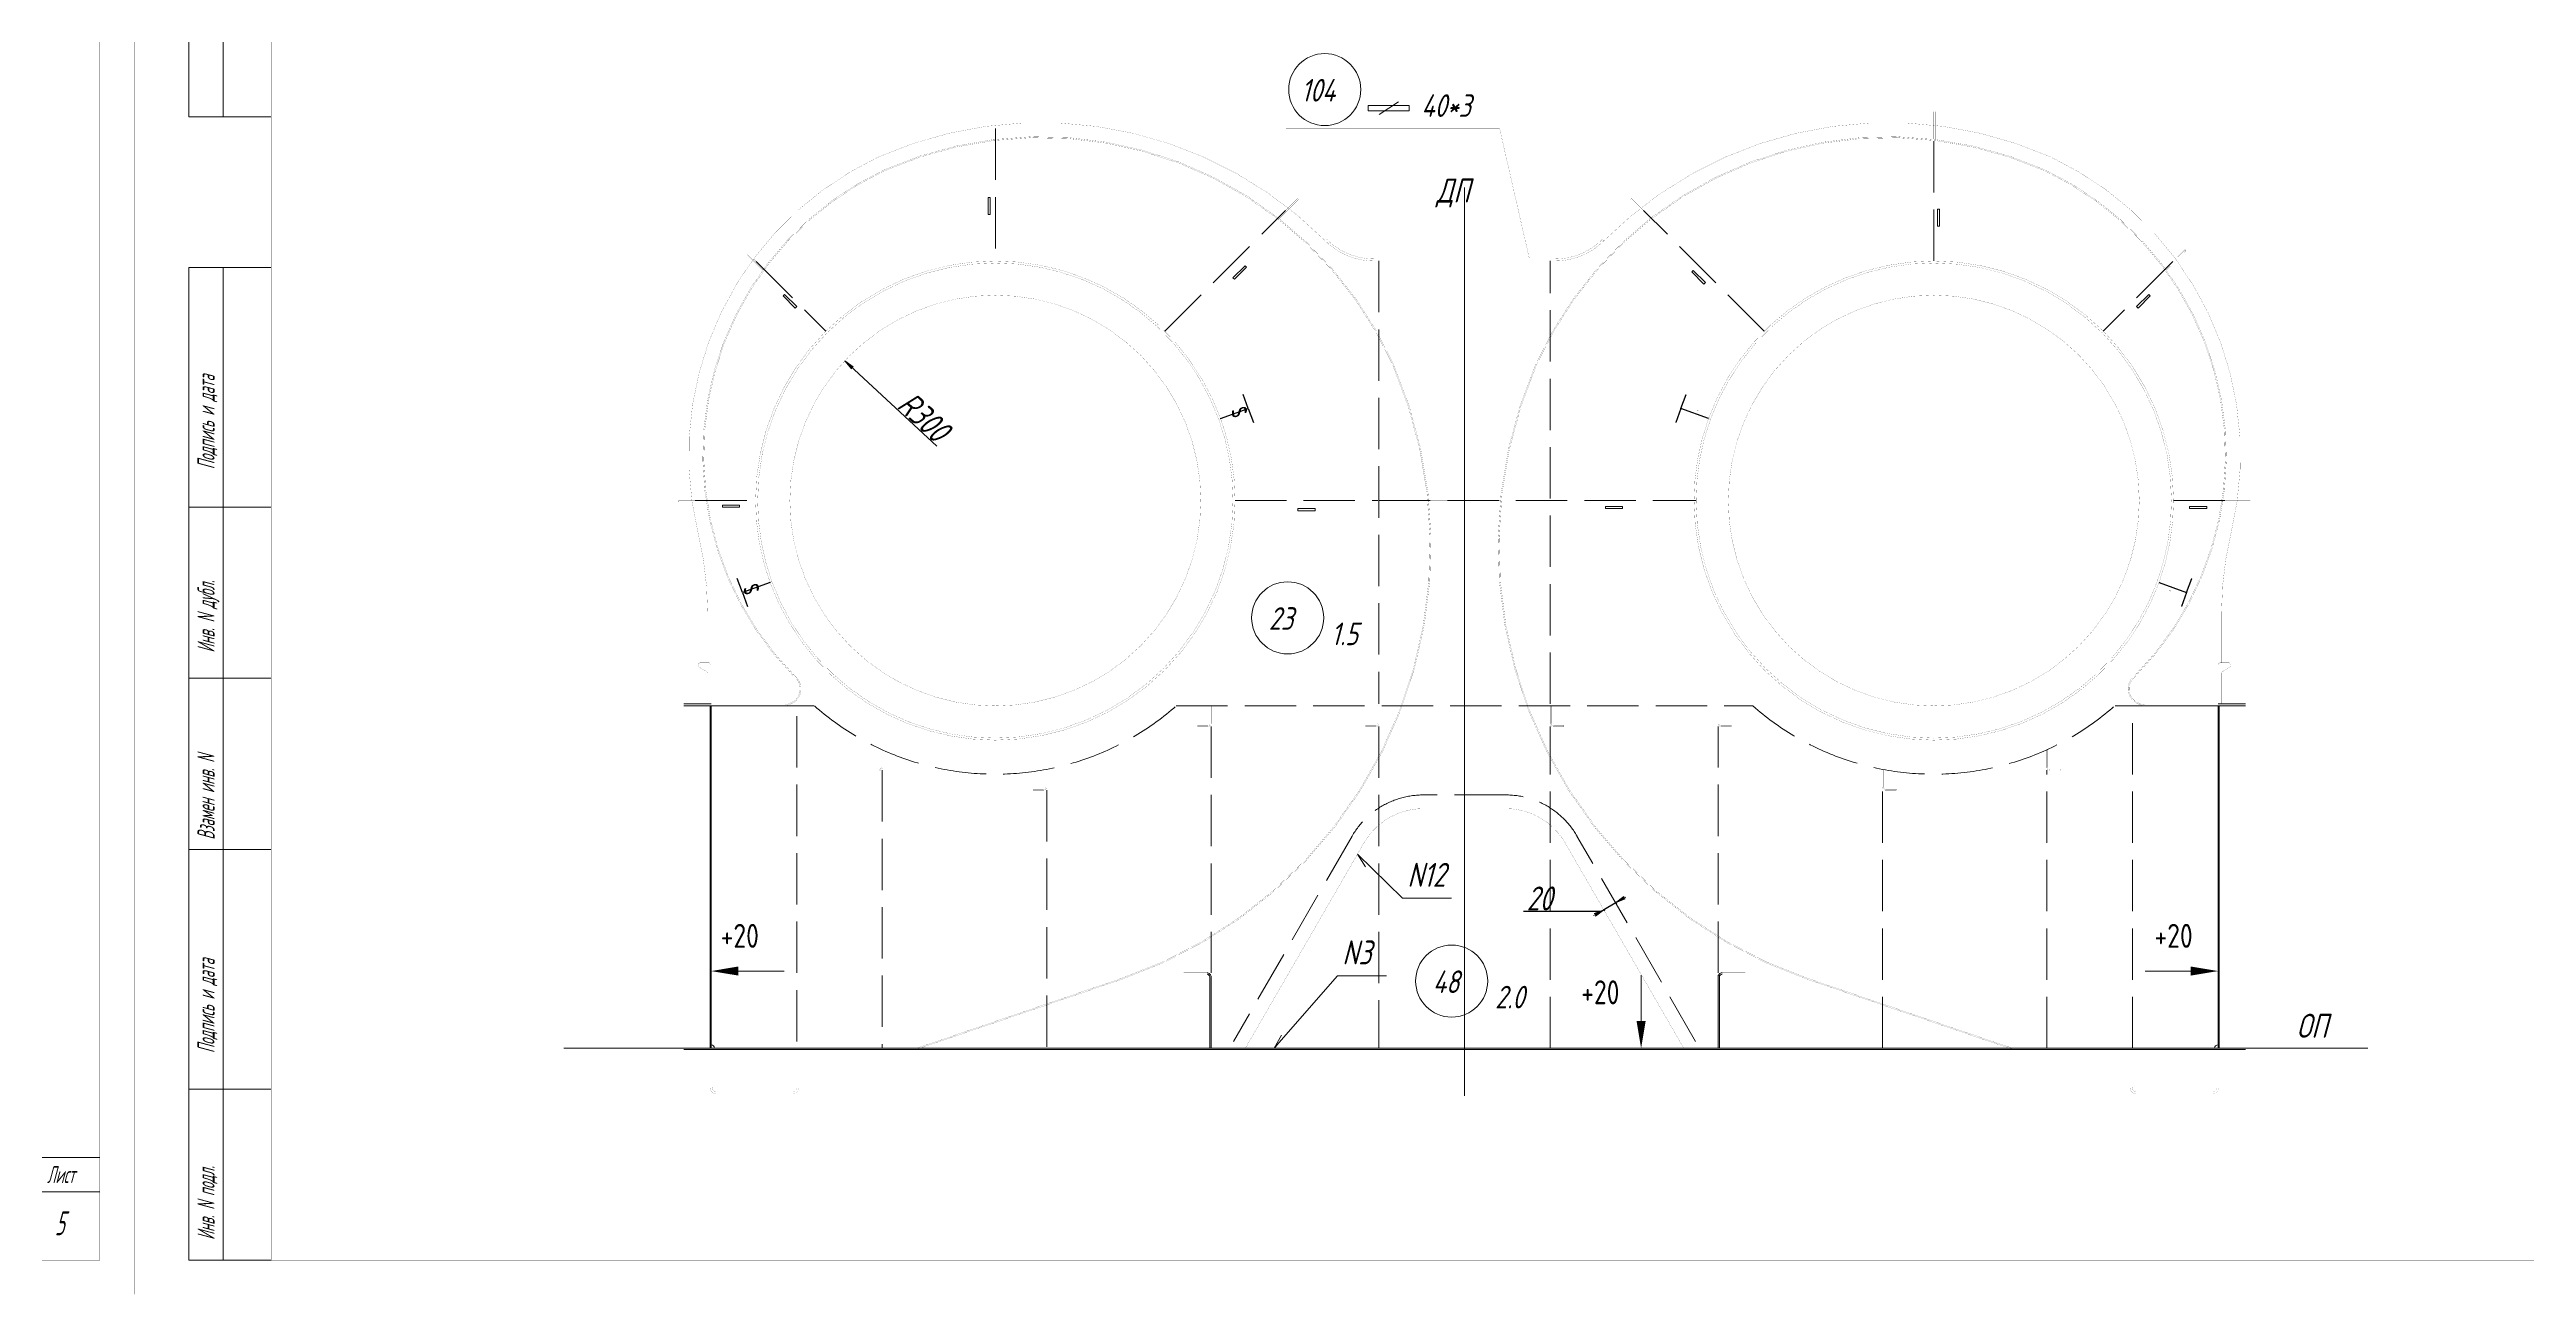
# Model space of a CAD drawing. Header units: millimetres. Extents: x 77380 to 135900, y -10260 to 17301.
# Drawn here: x 127367 to 130983, y -1866 to -47 of the extents above; entities that cross this region are included whole.
import ezdxf

# ---------------------------------------------------------------- set-up
doc = ezdxf.new("R2010")
doc.units = ezdxf.units.MM
for name, pattern in [('K5LT32768', [0]), ('K5LT32772', [0]), ('K5LT32774', [850.2, 600, -125, 0.2, -125]), ('K5LT32776', [0]), ('K5LT32777', [0]), ('K5LT32780', [0]), ('K5LT32782', [50, 37.5, -12.5]), ('K5LT32783', [100, 75, -25]), ('K5LT32786', [100, 75, -25]), ('K5LT32790', [0]), ('K5LT32792', [0]), ('K5LT32794', [0]), ('K5LT32796', [0]), ('K5LT32804', [50, 37.5, -12.5]), ('K5LT32808', [0]), ('K5LT32809', [250, 187.5, -62.5]), ('K5LT32831', [0]), ('K5LT32835', [0]), ('K5LT32836', [0]), ('K5LT32837', [0]), ('K5LT_THIN', [0])]:
    doc.linetypes.add(name, pattern=pattern)
doc.layers.add('4001', color=7, linetype='Continuous')
doc.styles.add('KDIMTEXTSTYLE', font='GOST_AU.SHX', dxfattribs={"width": 0.96, "oblique": 15, "height": 5})
doc.styles.add('KTEXTSTYLE', font='GOST_AU.SHX', dxfattribs={"width": 0.96, "height": 5})
doc.dimstyles.new('KDIMSTYLE (1.00)', dxfattribs={"dimtxt": 5, "dimasz": 1, "dimexe": 2, "dimexo": 0, "dimgap": 1, "dimtad": 1, "dimtxsty": 'KDIMTEXTSTYLE', "dimsah": 1, "dimcen": 0, "dimdle": 1, "dimadec": 0, "dimazin": 0, "dimtfac": 0.667, "dimtmove": 0, "dimatfit": 3, "dimfxl": 1, "dimtvp": 1, "dimtolj": 1, "dimtzin": 0, "dimarcsym": 0})

# ---------------------------------------------------------------- blocks, each defined once
blk = doc.blocks.new('U13')
at = {"layer": '4001', "color": 6, "linetype": 'K5LT32783', "lineweight": 18, "true_color": 0xff00ff}
for p, q in [((128947.8, 13494), (128827.4, 13494)), ((128723.5, 13434), (128550.3, 13134)), ((129224.9, 13134), (129051.7, 13434))]:
    blk.add_line(p, q, dxfattribs=at)
for centre, radius, start, end in [((128827.4, 13374), 120, 90, 150.0001), ((128947.8, 13374), 120, 29.9999, 90), ((128740.8, 13424), 20, 150, 150.0001), ((129034.4, 13424), 20, 29.9999, 30)]:
    blk.add_arc(centre, radius, start, end, dxfattribs=at)
blk = doc.blocks.new('KDIMARROW_01')
blk.add_hatch(color=0).paths.add_polyline_path([(0, 0), (-15, 2), (-13.5, 0), (-15, -2)])
at = {"color": 0, "linetype": 'K5LT_THIN', "lineweight": 18}
for p, q in [((-13.5, 0), (-15, 2)), ((-15, 2), (0, 0)), ((0, 0), (-15, -2)), ((-15, -2), (-13.5, 0))]:
    blk.add_line(p, q, dxfattribs=at)
at = {"layer": '4001', "color": 0, "linetype": 'K5LT_THIN', "lineweight": 18}
blk.add_line((0, 0), (-1, 0), dxfattribs=at)
blk = doc.blocks.new('D51')
at = {"color": 0, "lineweight": -2}
blk.add_line((128662.1, -626.6), (128528.6, -502.4), dxfattribs=at)
at = {"layer": 'Defpoints', "color": 0, "lineweight": 100}
for p in [(128527.9, -501.8), (128747.6, -706)]:
    blk.add_point(p, dxfattribs=at)
at = {"color": 0, "lineweight": -2, "rotation": 137.0951069366856}
blk.add_blockref('KDIMARROW_01', (128527.9, -501.8), dxfattribs=at)
at = {"color": 7, "insert": (128643, -583.5), "char_height": 5, "attachment_point": 5, "rotation": 317.0951, "style": 'KDIMTEXTSTYLE'}
blk.add_mtext('\\A1;\\H35.0;\\W0.965;\\Q15;R\\H35.0;\\W0.965;\\Q15;\\Q15;300', dxfattribs=at)
blk = doc.blocks.new('KDIMARROW_02')
blk.add_hatch(color=0).paths.add_polyline_path([(13.5, 0), (15, 2), (0, 0), (15, -2)])
at = {"color": 0, "linetype": 'K5LT_THIN', "lineweight": 18}
for p, q in [((15, 2), (0, 0)), ((0, 0), (15, -2)), ((0, 0), (17, 0)), ((13.5, 0), (15, 2)), ((15, -2), (13.5, 0))]:
    blk.add_line(p, q, dxfattribs=at)
at = {"layer": '4001', "color": 0, "linetype": 'K5LT_THIN', "lineweight": 18}
blk.add_line((0, 0), (-1, 0), dxfattribs=at)
blk = doc.blocks.new('D52')
at = {"color": 0, "lineweight": -2}
for p, q in [((129652.3, -1294.2), (129636.7, -1303.2)), ((129652.6, -1292.8), (129654.2, -1295.5)), ((129518.5, -1305.8), (129632.1, -1305.8)), ((129632.1, -1305.8), (129635.8, -1303.7)), ((129635.3, -1302.7), (129636.8, -1305.4))]:
    blk.add_line(p, q, dxfattribs=at)
at = {"layer": 'Defpoints', "color": 0, "lineweight": 100}
for p in [(129652.6, -1292.8), (129635.3, -1302.7), (129635.8, -1303.7)]:
    blk.add_point(p, dxfattribs=at)
at = {"color": 0, "lineweight": -2}
for p, rotation in [((129635.8, -1303.7), 209.7087965551313), ((129653.2, -1293.7), 29.70879655513136)]:
    blk.add_blockref('KDIMARROW_02', p, dxfattribs=dict(at, rotation=rotation))
at = {"color": 7, "insert": (129541.9, -1287.2), "char_height": 5, "attachment_point": 5, "style": 'KDIMTEXTSTYLE'}
blk.add_mtext('\\A1;\\H35.0;\\W0.965;\\Q15;\\Q15;\\H35.0;\\W0.965;\\Q15;20\\H35.0;\\W0.965;\\Q15;\\Q15;', dxfattribs=at)
blk = doc.blocks.new('U212')
at = {"color": 6, "linetype": 'K5LT32776', "lineweight": 18, "true_color": 0xff00ff}
for p, q in [((125045.3, 12964.4), (126895.3, 12964.4)), ((125045.3, 12814.4), (125045.3, 12964.4)), ((125115.3, 12964.4), (125115.3, 12814.4)), ((125215.3, 12964.4), (125215.3, 12814.4)), ((125445.3, 12964.4), (125445.3, 12814.4)), ((125595.3, 12814.4), (125595.3, 12964.4)), ((125695.3, 12964.4), (125695.3, 12814.4)), ((126795.3, 12814.4), (126795.3, 12964.4)), ((125045.3, 12864.4), (125695.3, 12864.4))]:
    blk.add_line(p, q, dxfattribs=at)
at = {"color": 7, "linetype": 'K5LT32780', "lineweight": 18}
for p, q in [((125045.3, 12914.4), (125695.3, 12914.4)), ((126795.3, 12914.4), (126895.3, 12914.4))]:
    blk.add_line(p, q, dxfattribs=at)
at = {"color": 7, "char_height": 2.5, "attachment_point": 1, "style": 'KTEXTSTYLE'}
for s, insert in [('\\H3.5;\\W0.965;\\Q15;\\Q15;\\W0.665;\\H25.00;Лист', (126818.3, 12951.9)), ('\\H3.5;\\W0.965;\\Q15;\\Q15;\\W0.665;\\H25.00;Изм.', (125051, 12851.9)), ('\\H3.5;\\W0.965;\\Q15;\\Q15;\\W0.665;\\H25.00;Лист', (125130.1, 12852.6)), ('\\H3.5;\\W0.965;\\Q15;\\Q15;\\W0.665;\\H25.00;N документа', (125227.6, 12852.6)), ('\\H3.5;\\W0.965;\\Q15;\\Q15;\\W0.665;\\H25.00;Подпись', (125456.9, 12852.6)), ('\\H3.5;\\W0.965;\\Q15;\\Q15;\\W0.665;\\H25.00;Дата', (125600.7, 12852.6))]:
    blk.add_mtext(s, dxfattribs=dict(at, insert=insert))
blk = doc.blocks.new('U211')
at = {"color": 7, "linetype": 'K5LT32780', "const_width": 0.18}
for points in [[(118535.3, 12764.4), (126945.3, 12764.4), (126945.3, 18704.4), (118535.3, 18704.4)], [(118735.3, 12814.4), (126895.3, 12814.4), (126895.3, 18654.4), (118735.3, 18654.4)]]:
    blk.add_lwpolyline(points, close=True, dxfattribs=at)
blk.add_blockref('U212', (0, 0))
blk = doc.blocks.new('U228')
at = {"color": 2, "linetype": 'K5LT32836', "lineweight": 30, "true_color": 0xffff00}
for p, q in [((128571.7, 14058.4), (128564.2, 14078.9)), ((128531.5, 14043.7), (128571.7, 14058.4)), ((128571.7, 14058.4), (128579.3, 14037.8))]:
    blk.add_line(p, q, dxfattribs=at)
at = {"color": 2, "linetype": 'K5LT32837', "true_color": 0xffff00, "const_width": 1.12}
for points in [[(128564.2, 14078.9), (128569.3, 14064.9)], [(128531.5, 14043.7), (128545.5, 14048.8)], [(128579.3, 14037.8), (128574.1, 14051.8)]]:
    blk.add_lwpolyline(points, dxfattribs=at)
at = {"color": 7, "insert": (128576.7, 14067), "char_height": 2.5, "attachment_point": 1, "rotation": 289.4736, "style": 'KTEXTSTYLE'}
blk.add_mtext('\\H3.5;\\W0.965;\\Q15;\\Q0;\\W0.765;\\H33.07;{\\c65535;s}', dxfattribs=at)
blk = doc.blocks.new('U229')
at = {"color": 2, "linetype": 'K5LT32836', "lineweight": 30, "true_color": 0xffff00}
for p, q in [((127833.4, 13789.7), (127825.9, 13810.2)), ((127873.7, 13804.3), (127833.4, 13789.7)), ((127833.4, 13789.7), (127840.9, 13769.2))]:
    blk.add_line(p, q, dxfattribs=at)
at = {"color": 2, "linetype": 'K5LT32837', "true_color": 0xffff00, "const_width": 1.12}
for points in [[(127825.9, 13810.2), (127831, 13796.3)], [(127840.9, 13769.2), (127835.8, 13783.1)], [(127873.7, 13804.3), (127859.6, 13799.3)]]:
    blk.add_lwpolyline(points, dxfattribs=at)
at = {"color": 7, "insert": (127828.5, 13781), "char_height": 2.5, "attachment_point": 1, "rotation": 109.4696, "style": 'KTEXTSTYLE'}
blk.add_mtext('\\H3.5;\\W0.965;\\Q15;\\Q0;\\W0.765;\\H33.07;{\\c65535;s}', dxfattribs=at)
blk = doc.blocks.new('U230')
at = {"true_color": 0xffff00}
blk.add_hatch(color=2, dxfattribs=at).paths.add_polyline_path([(129227, 14055.4), (129227, 14055.3), (129227.1, 14055.3), (129227.1, 14055.3), (129227.2, 14055.4), (129227.2, 14055.4), (129227.2, 14055.4), (129227.2, 14055.5), (129227.1, 14055.7), (129227.1, 14055.8), (129227.1, 14055.9), (129227.2, 14056.1), (129227.3, 14056.3), (129227.6, 14056.3), (129227.8, 14056.1), (129228.3, 14055.1), (129228.4, 14054.9), (129228.6, 14054.8), (129229, 14054.8), (129229.3, 14055), (129229.4, 14055.3), (129229.4, 14055.6), (129229.3, 14055.9), (129229.2, 14055.9), (129229.2, 14055.9), (129229.1, 14055.9), (129229, 14055.9), (129229, 14055.8), (129229.1, 14055.8), (129229.2, 14055.6), (129229.1, 14055.4), (129229.1, 14055.1), (129228.9, 14055), (129228.7, 14055), (129228.5, 14055.1), (129228, 14056.2), (129227.8, 14056.4), (129227.7, 14056.4), (129227.6, 14056.5), (129227.2, 14056.5), (129226.9, 14056.2), (129226.9, 14056), (129226.8, 14055.7)])
at = {"color": 2, "linetype": 'K5LT32836', "lineweight": 30, "true_color": 0xffff00}
for p, q in [((129203.4, 14058.4), (129210.9, 14078.9)), ((129203.4, 14058.4), (129195.9, 14037.8)), ((129243.7, 14043.7), (129203.4, 14058.4))]:
    blk.add_line(p, q, dxfattribs=at)
at = {"color": 2, "linetype": 'K5LT32837', "true_color": 0xffff00, "const_width": 1.12}
for points in [[(129210.9, 14078.9), (129205.8, 14064.9)], [(129195.9, 14037.8), (129201, 14051.8)], [(129243.7, 14043.7), (129229.6, 14048.8)]]:
    blk.add_lwpolyline(points, dxfattribs=at)
blk = doc.blocks.new('U235')
blk.add_hatch(color=7).paths.add_polyline_path([(127827.6, 13243.4), (127827.6, 13230.1), (127787.6, 13236.7)])
at = {"color": 7, "linetype": 'K5LT32831', "lineweight": 9}
blk.add_line((127827.6, 13236.7), (127894.1, 13236.7), dxfattribs=at)
blk = doc.blocks.new('U236')
blk.add_hatch(color=7).paths.add_polyline_path([(129138.6, 13164), (129152, 13164), (129145.3, 13124)])
at = {"color": 7, "linetype": 'K5LT32831', "lineweight": 9}
blk.add_line((129145.3, 13164), (129145.3, 13230.5), dxfattribs=at)
blk = doc.blocks.new('U262')
at = {"color": 7, "linetype": 'K5LT_THIN', "lineweight": 18}
for p, q in [((128702.1, 13229.9), (128609.8, 13124)), ((128609.8, 13124), (128612.5, 13127))]:
    blk.add_line(p, q, dxfattribs=at)
at = {"color": 7, "linetype": 'K5LT32835', "lineweight": 18}
for p, q in [((128610.9, 13125.9), (128611.5, 13126)), ((128610.9, 13125.9), (128611, 13125.3)), ((128611, 13126.1), (128611.7, 13126.2)), ((128611, 13126.1), (128611.7, 13126.1)), ((128611, 13126), (128611, 13125.4)), ((128611, 13126), (128611.6, 13126)), ((128611.1, 13126.3), (128611.8, 13126.3)), ((128611.1, 13126.2), (128611.2, 13125.5)), ((128611.1, 13126.2), (128611.8, 13126.2)), ((128611.1, 13126.1), (128611.1, 13125.5)), ((128611.2, 13126.5), (128611.6, 13126.5)), ((128611.2, 13126.4), (128611.3, 13125.7)), ((128611.2, 13126.4), (128611.6, 13126.4)), ((128611.2, 13126.3), (128611.7, 13126.4)), ((128611.2, 13126.3), (128611.2, 13125.6)), ((128611.3, 13126.6), (128611.4, 13125.8)), ((128611.3, 13126.6), (128611.4, 13126.6)), ((128611.3, 13126.5), (128611.3, 13125.7)), ((128611.3, 13126.5), (128611.5, 13126.5)), ((128611.4, 13126.7), (128611.4, 13126.7)), ((128611.4, 13126.6), (128611.5, 13125.9)), ((128611.5, 13126.6), (128611.5, 13125.9)), ((128611.5, 13126.5), (128611.6, 13126)), ((128611.6, 13126.4), (128611.6, 13126.1)), ((128611.7, 13126.4), (128611.7, 13126.1)), ((128611.7, 13126.3), (128611.8, 13126.2)), ((128611.8, 13126.3), (128611.8, 13126.3)), ((128609.9, 13124.1), (128609.9, 13124.1)), ((128609.9, 13124.1), (128609.9, 13124)), ((128609.9, 13124.1), (128610, 13124.1)), ((128609.9, 13124.1), (128609.9, 13124.1)), ((128610, 13124.3), (128610, 13124.2)), ((128610, 13124.3), (128610.1, 13124.3)), ((128610, 13124.3), (128610.1, 13124.3)), ((128610, 13124.2), (128610, 13124.2)), ((128610, 13124.2), (128610, 13124.2)), ((128610.1, 13124.5), (128610.2, 13124.4)), ((128610.1, 13124.5), (128610.3, 13124.5)), ((128610.1, 13124.5), (128610.2, 13124.5)), ((128610.1, 13124.4), (128610.1, 13124.3)), ((128610.1, 13124.4), (128610.2, 13124.4)), ((128610.2, 13124.7), (128610.4, 13124.7)), ((128610.2, 13124.6), (128610.2, 13124.4)), ((128610.2, 13124.6), (128610.4, 13124.6)), ((128610.3, 13124.9), (128610.6, 13124.9)), ((128610.3, 13124.8), (128610.3, 13124.6)), ((128610.3, 13124.8), (128610.5, 13124.8)), ((128610.3, 13124.7), (128610.5, 13124.8)), ((128610.3, 13124.7), (128610.3, 13124.5)), ((128610.4, 13125.1), (128610.8, 13125.1)), ((128610.4, 13125), (128610.5, 13124.7)), ((128610.4, 13125), (128610.7, 13125)), ((128610.4, 13124.9), (128610.7, 13125)), ((128610.4, 13124.9), (128610.4, 13124.6)), ((128610.5, 13125.2), (128610.6, 13124.8)), ((128610.5, 13125.2), (128610.9, 13125.2)), ((128610.5, 13125.1), (128610.8, 13125.2)), ((128610.5, 13125.1), (128610.5, 13124.8)), ((128610.6, 13125.4), (128611.1, 13125.4)), ((128610.6, 13125.3), (128611, 13125.4)), ((128610.6, 13125.3), (128610.6, 13124.9)), ((128610.6, 13125.3), (128611, 13125.3)), ((128610.7, 13125.6), (128611.3, 13125.6)), ((128610.7, 13125.5), (128611.2, 13125.6)), ((128610.7, 13125.5), (128610.7, 13125.1)), ((128610.7, 13125.5), (128611.1, 13125.5)), ((128610.7, 13125.4), (128610.7, 13125)), ((128610.8, 13125.7), (128611.4, 13125.8)), ((128610.8, 13125.7), (128610.9, 13125.2)), ((128610.8, 13125.7), (128611.3, 13125.7)), ((128610.8, 13125.6), (128610.8, 13125.1)), ((128610.9, 13125.9), (128611.5, 13125.9)), ((128610.9, 13125.8), (128610.9, 13125.3)), ((128610.9, 13125.8), (128611.4, 13125.8))]:
    blk.add_line(p, q, dxfattribs=at)
at = {"color": 7, "linetype": 'K5LT32835', "const_width": 0.18}
blk.add_lwpolyline([(128611.8, 13126.3), (128609.8, 13124), (128611.4, 13126.7)], close=True, dxfattribs=at)
blk = doc.blocks.new('U287')
at = {"color": 2, "linetype": 'K5LT32782', "lineweight": 18, "true_color": 0xffff00}
for p, q in [((129868.7, 14207.4), (129886.4, 14225.1)), ((129888.6, 14222.9), (129870.9, 14205.2)), ((129886.4, 14225.1), (129888.6, 14222.9)), ((129870.9, 14205.2), (129868.7, 14207.4))]:
    blk.add_line(p, q, dxfattribs=at)
blk = doc.blocks.new('U288')
at = {"color": 2, "linetype": 'K5LT32782', "lineweight": 18, "true_color": 0xffff00}
for p, q in [((128549.4, 14249.4), (128567.1, 14267.1)), ((128551.6, 14247.2), (128549.4, 14249.4)), ((128569.3, 14264.9), (128551.6, 14247.2)), ((128567.1, 14267.1), (128569.3, 14264.9))]:
    blk.add_line(p, q, dxfattribs=at)
blk = doc.blocks.new('U289')
at = {"color": 2, "linetype": 'K5LT32782', "lineweight": 18, "true_color": 0xffff00}
for p, q in [((129093.1, 13912.3), (129093.1, 13915.5)), ((129093.1, 13915.5), (129118.2, 13915.5)), ((129118.2, 13912.3), (129093.1, 13912.3)), ((129118.2, 13915.5), (129118.2, 13912.3))]:
    blk.add_line(p, q, dxfattribs=at)
blk = doc.blocks.new('U290')
at = {"color": 2, "linetype": 'K5LT32782', "lineweight": 18, "true_color": 0xffff00}
for p, q in [((128644.3, 13909.2), (128644.3, 13912.3)), ((128644.3, 13912.3), (128669.3, 13912.3)), ((128669.3, 13909.2), (128644.3, 13909.2)), ((128669.3, 13912.3), (128669.3, 13909.2))]:
    blk.add_line(p, q, dxfattribs=at)
blk = doc.blocks.new('U291')
at = {"color": 2, "linetype": 'K5LT32782', "lineweight": 18, "true_color": 0xffff00}
for p, q in [((127804.1, 13914.3), (127804.1, 13917.5)), ((127804.1, 13917.5), (127829.2, 13917.5)), ((127829.2, 13914.3), (127804.1, 13914.3)), ((127829.2, 13917.5), (127829.2, 13914.3))]:
    blk.add_line(p, q, dxfattribs=at)
blk = doc.blocks.new('U292')
at = {"color": 2, "linetype": 'K5LT32782', "lineweight": 18, "true_color": 0xffff00}
for p, q in [((129578, 14349.9), (129581.1, 14349.9)), ((129578, 14324.8), (129578, 14349.9)), ((129581.1, 14324.8), (129578, 14324.8)), ((129581.1, 14349.9), (129581.1, 14324.8))]:
    blk.add_line(p, q, dxfattribs=at)
blk = doc.blocks.new('U293')
at = {"color": 2, "linetype": 'K5LT32782', "lineweight": 18, "true_color": 0xffff00}
for p, q in [((128192, 14366.9), (128195.1, 14366.9)), ((128192, 14341.8), (128192, 14366.9)), ((128195.1, 14366.9), (128195.1, 14341.8)), ((128195.1, 14341.8), (128192, 14341.8))]:
    blk.add_line(p, q, dxfattribs=at)
blk = doc.blocks.new('U294')
at = {"color": 2, "linetype": 'K5LT32782', "lineweight": 18, "true_color": 0xffff00}
for p, q in [((127892.7, 14222.9), (127894.9, 14225.1)), ((127910.4, 14205.2), (127892.7, 14222.9)), ((127894.9, 14225.1), (127912.6, 14207.4)), ((127912.6, 14207.4), (127910.4, 14205.2))]:
    blk.add_line(p, q, dxfattribs=at)
blk = doc.blocks.new('U295')
at = {"color": 2, "linetype": 'K5LT32782', "lineweight": 18, "true_color": 0xffff00}
for p, q in [((129219.2, 14257.9), (129221.5, 14260.1)), ((129236.9, 14240.2), (129219.2, 14257.9)), ((129221.5, 14260.1), (129239.2, 14242.4)), ((129239.2, 14242.4), (129236.9, 14240.2))]:
    blk.add_line(p, q, dxfattribs=at)
blk = doc.blocks.new('U296')
at = {"true_color": 0xffff00}
blk.add_hatch(color=2, dxfattribs=at).paths.add_polyline_path([(129918.2, 13792.7), (129918.1, 13792.7), (129918.1, 13792.7), (129918, 13792.7), (129917.9, 13792.7), (129917.9, 13792.6), (129917.9, 13792.6), (129918, 13792.6), (129918.1, 13792.4), (129918.1, 13792.3), (129918.1, 13792.2), (129918, 13791.9), (129917.8, 13791.8), (129917.6, 13791.8), (129917.4, 13791.9), (129916.9, 13793), (129916.7, 13793.2), (129916.5, 13793.3), (129916.1, 13793.3), (129915.9, 13793), (129915.8, 13792.8), (129915.7, 13792.5), (129915.9, 13792.2), (129915.9, 13792.1), (129916, 13792.1), (129916, 13792.1), (129916.1, 13792.2), (129916.1, 13792.2), (129916.1, 13792.3), (129916, 13792.5), (129916, 13792.7), (129916.1, 13792.9), (129916.2, 13793.1), (129916.5, 13793.1), (129916.7, 13792.9), (129917.2, 13791.9), (129917.3, 13791.7), (129917.4, 13791.6), (129917.5, 13791.6), (129917.9, 13791.6), (129918.2, 13791.8), (129918.3, 13792.1), (129918.3, 13792.4)])
at = {"color": 2, "linetype": 'K5LT32836', "lineweight": 30, "true_color": 0xffff00}
for p, q in [((129901.5, 13804.3), (129941.7, 13789.7)), ((129941.7, 13789.7), (129934.2, 13769.2)), ((129941.7, 13789.7), (129949.3, 13810.2))]:
    blk.add_line(p, q, dxfattribs=at)
at = {"color": 2, "linetype": 'K5LT32837', "true_color": 0xffff00, "const_width": 1.12}
for points in [[(129901.5, 13804.3), (129915.5, 13799.3)], [(129934.2, 13769.2), (129939.3, 13783.1)], [(129949.3, 13810.2), (129944.2, 13796.3)]]:
    blk.add_lwpolyline(points, dxfattribs=at)
blk = doc.blocks.new('U297')
blk.add_hatch(color=7).paths.add_polyline_path([(129947.6, 13243.4), (129947.6, 13230.1), (129987.6, 13236.7)])
at = {"color": 7, "linetype": 'K5LT32831', "lineweight": 9}
blk.add_line((129947.6, 13236.7), (129881, 13236.7), dxfattribs=at)
blk = doc.blocks.new('U301')
at = {"color": 6, "linetype": 'K5LT32776', "lineweight": 18, "true_color": 0xff00ff}
for p, q in [((127025.3, 12814.4), (127025.3, 14264.4)), ((127025.3, 14264.4), (127145.3, 14264.4)), ((127025.3, 13914.4), (127145.3, 13914.4)), ((127145.3, 13664.4), (127025.3, 13664.4)), ((127025.3, 13414.4), (127145.3, 13414.4)), ((127145.3, 13064.4), (127025.3, 13064.4)), ((127145.3, 12814.4), (127025.3, 12814.4))]:
    blk.add_line(p, q, dxfattribs=at)
at = {"color": 7, "linetype": 'K5LT32780', "lineweight": 18}
blk.add_line((127075.3, 14264.4), (127075.3, 12814.4), dxfattribs=at)
at = {"color": 7, "char_height": 2.5, "attachment_point": 1, "rotation": 90, "style": 'KTEXTSTYLE'}
for s, insert in [('\\H3.5;\\W0.965;\\Q15;\\Q15;\\W0.665;\\H25.00;Подпись и дата', (127037.8, 13969.8)), ('\\H3.5;\\W0.965;\\Q15;\\Q15;\\W0.665;\\H25.00;Инв. N дубл.', (127037.8, 13701.9)), ('\\H3.5;\\W0.965;\\Q15;\\Q15;\\W0.665;\\H25.00;Взамен инв. N', (127037.8, 13428.6)), ('\\H3.5;\\W0.965;\\Q15;\\Q15;\\W0.665;\\H25.00;Подпись и дата', (127037.8, 13116.9)), ('\\H3.5;\\W0.965;\\Q15;\\Q15;\\W0.665;\\H25.00;Инв. N подл.', (127037.8, 12844))]:
    blk.add_mtext(s, dxfattribs=dict(at, insert=insert))
blk = doc.blocks.new('U300')
at = {"color": 6, "linetype": 'K5LT32776', "lineweight": 18, "true_color": 0xff00ff}
for p, q in [((127145.3, 15684.4), (127025.3, 15684.4)), ((127025.3, 14484.4), (127025.3, 15684.4)), ((127145.3, 15084.4), (127025.3, 15084.4)), ((127145.3, 14484.4), (127025.3, 14484.4))]:
    blk.add_line(p, q, dxfattribs=at)
at = {"color": 7, "linetype": 'K5LT32780', "lineweight": 18}
blk.add_line((127075.3, 15684.4), (127075.3, 14484.4), dxfattribs=at)
blk.add_blockref('U301', (0, 0))
at = {"color": 7, "char_height": 2.5, "attachment_point": 1, "rotation": 90, "style": 'KTEXTSTYLE'}
for s, insert in [('\\H3.5;\\W0.965;\\Q15;\\Q15;\\W0.665;\\H25.00;Первичное применение', (127037.8, 15233.2)), ('\\H3.5;\\W0.965;\\Q15;\\Q15;\\W0.665;\\H25.00;Справ. N', (127037.8, 14706.6))]:
    blk.add_mtext(s, dxfattribs=dict(at, insert=insert))
blk = doc.blocks.new('U298')
at = {"color": 7, "linetype": 'K5LT32780', "const_width": 0.18}
for points in [[(126945.3, 12764.4), (135355.3, 12764.4), (135355.3, 18704.4), (126945.3, 18704.4)], [(127145.3, 12814.4), (135305.3, 12814.4), (135305.3, 18654.4), (127145.3, 18654.4)]]:
    blk.add_lwpolyline(points, close=True, dxfattribs=at)
blk.add_blockref('U300', (0, 0))
blk = doc.blocks.new('U334')
at = {"color": 2, "linetype": 'K5LT32782', "lineweight": 18, "true_color": 0xffff00}
for p, q in [((129946.1, 13912.3), (129946.1, 13915.5)), ((129946.1, 13915.5), (129971.2, 13915.5)), ((129971.2, 13912.3), (129946.1, 13912.3)), ((129971.2, 13915.5), (129971.2, 13912.3))]:
    blk.add_line(p, q, dxfattribs=at)

msp = doc.modelspace()

# ---------------------------------------------------------------- linework, layer by layer
at = {"color": 1, "linetype": 'K5LT32772', "lineweight": 18, "true_color": 0xff0000}
for p, q in [((129351.984, -129.139), (129291.867, -129.139)), ((129291.867, -129.139), (129291.867, -136.654)), ((129291.867, -136.654), (129351.984, -136.654)), ((129307.835, -142.29), (129336.015, -123.503)), ((129351.984, -136.654), (129351.984, -129.139)), ((129432.619, -1575.318), (129432.619, -248.89)), ((128117.645, -1506.002), (130751.346, -1506.002))]:
    msp.add_line(p, q, dxfattribs=at)
at = {"color": 1, "linetype": 'K5LT32786', "lineweight": 18, "true_color": 0xff0000}
for p, q in [((128747.619, -162.601), (128747.619, -356.001)), ((130117.619, -356.001), (130117.619, -162.601)), ((128995.108, -458.516), (129171.375, -282.243)), ((129870.129, -458.516), (129693.862, -282.243)), ((128398.486, -356.87), (128500.132, -458.513)), ((129307.619, -356.001), (129307.619, -1003.001)), ((129557.619, -1003.001), (129557.619, -356.001)), ((130466.751, -356.87), (130365.105, -458.513)), ((128309.619, -706.001), (128397.619, -706.001)), ((129097.619, -706.001), (129306.119, -706.001)), ((129307.619, -706.001), (129770.618, -706.001)), ((130467.619, -706.001), (130555.619, -706.001)), ((128457.619, -1021.001), (128457.619, -1506.001)), ((129062.619, -1036.001), (129062.619, -1396.001)), ((129307.619, -1036.001), (129307.619, -1506.002)), ((129557.619, -1506.002), (129557.619, -1036.001)), ((129802.619, -1396.001), (129802.619, -1036.001)), ((130407.619, -1506.001), (130407.619, -1021.001)), ((128582.619, -1100.001), (128582.619, -1506.001)), ((130282.619, -1506.001), (130282.619, -1100.001)), ((128822.619, -1129.001), (128822.619, -1506.001)), ((130042.619, -1506.001), (130042.619, -1129.001))]:
    msp.add_line(p, q, dxfattribs=at)
at = {"color": 3, "linetype": 'K5LT32768', "lineweight": 18, "true_color": 0x00ff00}
for p, q in [((128332.619, -1003.001), (128292.619, -1003.001)), ((128332.619, -1006.001), (128292.619, -1006.001)), ((128331.119, -1506.001), (128331.119, -1006.001)), ((130532.618, -1003.001), (130572.618, -1003.001)), ((130532.618, -1006.001), (130572.618, -1006.001)), ((130534.119, -1506.001), (130534.119, -1006.001)), ((130572.619, -1506.001), (128292.619, -1506.001)), ((130572.619, -1508), (128292.619, -1508)), ((130532.619, -1506.001), (128332.619, -1506.001))]:
    msp.add_line(p, q, dxfattribs=at)
at = {"color": 6, "linetype": 'K5LT32776', "lineweight": 18, "true_color": 0xff00ff}
for p, q in [((128440.119, -1006.001), (128332.619, -1006.001)), ((130425.118, -1006.001), (130532.618, -1006.001))]:
    msp.add_line(p, q, dxfattribs=at)
at = {"color": 3, "linetype": 'K5LT32774', "lineweight": 18, "true_color": 0x00ff00}
for p, q in [((128332.619, -1506.001), (128332.619, -1006.001)), ((130532.619, -1506.001), (130532.619, -1006.001))]:
    msp.add_line(p, q, dxfattribs=at)
at = {"color": 6, "linetype": 'K5LT32809', "lineweight": 18, "true_color": 0xff00ff}
for p, q in [((128440.119, -1006.001), (128482.619, -1006.001)), ((130382.619, -1006.001), (130429.619, -1006.001))]:
    msp.add_line(p, q, dxfattribs=at)
at = {"color": 6, "linetype": 'K5LT32783', "lineweight": 18, "true_color": 0xff00ff}
msp.add_line((129011.619, -1006.001), (129853.619, -1006.001), dxfattribs=at)
at = {"color": 7, "linetype": 'K5LT_THIN', "lineweight": 18}
for p, q in [((129342.106, -1286.801), (129276.264, -1222.559)), ((129276.264, -1222.559), (129288.163, -1241.063)), ((129154.885, -1506.001), (129165.576, -1486.773))]:
    msp.add_line(p, q, dxfattribs=at)
at = {"color": 7, "linetype": 'K5LT32780', "lineweight": 18}
for p, q in [((129342.106, -1286.801), (129413.787, -1286.801)), ((129247.106, -1400.157), (129318.787, -1400.157))]:
    msp.add_line(p, q, dxfattribs=at)
at = {"color": 5, "linetype": 'K5LT32794', "lineweight": 18, "true_color": 0x0000ff}
for p, q in [((129060.619, -1506.001), (129060.619, -1401.927)), ((129060.619, -1407.9), (129060.619, -1506.001)), ((129062.619, -1506.001), (129062.619, -1401.927)), ((129802.618, -1506.001), (129802.618, -1401.927)), ((129804.618, -1506.001), (129804.618, -1401.927)), ((129804.618, -1407.9), (129804.618, -1506.001))]:
    msp.add_line(p, q, dxfattribs=at)
at = {"color": 7, "linetype": 'K5LT32780', "const_width": 0.18}
for points in [[(128747.619, -178.001), (128747.619, -138.001), (128745.619, -138.001), (128745.619, -178.001), (128747.619, -178.001)], [(130117.619, -178.001), (130117.619, -138.001), (130119.619, -138.001), (130119.619, -178.001), (130117.619, -178.001)], [(129162.032, -294.415), (129190.316, -266.13), (129188.901, -264.716), (129160.617, -293.001), (129162.032, -294.415)], [(129703.205, -294.415), (129674.922, -266.13), (129676.336, -264.716), (129704.62, -293.001), (129703.205, -294.415)], [(128409.369, -367.678), (128380.934, -339.546), (128379.527, -340.967), (128407.962, -369.1), (128409.369, -367.678)], [(130455.868, -367.678), (130484.304, -339.546), (130485.71, -340.967), (130457.275, -369.1), (130455.868, -367.678)], [(128325.619, -706.001), (128285.619, -706.001), (128285.619, -708), (128325.619, -708), (128325.619, -706.001)], [(130539.619, -706.001), (130579.619, -706.001), (130579.619, -708), (130539.619, -708), (130539.619, -706.001)]]:
    msp.add_lwpolyline(points, dxfattribs=at)
at = {"color": 3, "linetype": 'K5LT32777', "true_color": 0x00ff00, "const_width": 0.18}
for points in [[(128332.619, -1506.001), (128332.619, -946.501, 0.41423792), (128329.119, -943.001), (128327.619, -943.001), (128327.619, -870.627, 0.05960315), (128313.509, -752.683, -0.35700911), (128576.902, -204.171, -0.00501713), (128577.304, -203.988, -0.31096461), (129229.167, -326.476, 0.19978838), (129300.119, -356.001), (129565.12, -356.001, 0.19978334), (129636.073, -326.474, -0.31089771), (130287.932, -203.987, -0.00505101), (130288.336, -204.171, -0.35700911), (130551.729, -752.683, 0.05960327), (130537.619, -870.628), (130537.619, -943.001), (130536.119, -943.001, 0.41423792), (130532.619, -946.501), (130532.619, -1506.001)], [(129752.619, -1506.001), (129579.414, -1206.001, 0.26794952), (129492.811, -1156.001), (129372.426, -1156.001, 0.26794952), (129285.824, -1206.001), (129112.618, -1506.001)]]:
    msp.add_lwpolyline(points, format="xyb", dxfattribs=at)
at = {"color": 6, "linetype": 'K5LT32808', "true_color": 0xff00ff, "const_width": 0.18}
for points in [[(128633.404, -1507.406), (128931.104, -1405.72, 0.4374517), (129328.992, -507.295, 0.41271535), (128585.597, -222.735, 0.51915225), (128454.014, -963.418, -0.59636959), (128446.954, -1002.374), (128440.089, -1004.609)], [(128632.919, -1505.987), (128930.619, -1404.301, 0.43744683), (129327.619, -507.9, 0.41270187), (128586.219, -224.101, 0.51908344), (128455.019, -962.301, -0.59515202), (128447.419, -1003.8), (128440.553, -1006.035)], [(130425.149, -1004.609), (130418.284, -1002.374, -0.59636959), (130411.224, -963.418, 0.51915234), (130279.64, -222.735, 0.41261207), (129536.246, -507.295, 0.43745176), (129934.134, -1405.72), (130231.834, -1507.406)], [(130424.684, -1006.035), (130417.819, -1003.8, -0.59515202), (130410.219, -962.301, 0.51908344), (130279.019, -224.101, 0.41259846), (129537.619, -507.9, 0.43744683), (129934.619, -1404.301), (130232.319, -1505.987)]]:
    msp.add_lwpolyline(points, format="xyb", dxfattribs=at)
at = {"color": 1, "linetype": 'K5LT32772', "true_color": 0xff0000, "const_width": 0.18}
for points in [[(129172.102, -162.016), (129483.658, -162.016), (129527.317, -353.001)], [(129380.519, -706.001), (129484.719, -706.001), (129484.719, -708), (129380.519, -708), (129380.519, -706.001)]]:
    msp.add_lwpolyline(points, dxfattribs=at)
at = {"color": 1, "linetype": 'K5LT32796', "true_color": 0xff0000, "const_width": 0.18}
for points in [[(129229.119, -326.428), (129231.247, -324.314, -0.00002927), (129231.295, -324.362, 0.19978699), (129300.119, -353.001), (129565.12, -353.001, 0.19978377), (129633.944, -324.36, -0.00002746), (129633.991, -324.313), (129636.119, -326.428)], [(128332.619, -1003.001), (128332.619, -946.501, 0.41423792), (128329.119, -943.001), (128317.119, -943.001, 0.76735747), (128315.369, -949.532), (128325.869, -955.594, -0.2679376), (128327.619, -958.625), (128327.619, -1003.001)], [(130532.619, -1003.001), (130532.619, -946.501, -0.41423792), (130536.119, -943.001), (130548.119, -943.001, -0.76735747), (130549.869, -949.532), (130539.369, -955.594, 0.2679376), (130537.619, -958.625), (130537.619, -1003.001)]]:
    msp.add_lwpolyline(points, format="xyb", dxfattribs=at)
at = {"color": 6, "linetype": 'K5LT32804', "true_color": 0xff00ff, "const_width": 0.18}
for points in [[(128418.713, -825.668), (128421.532, -824.642, -0.08745877), (128400.619, -706.001, -0.41421354), (128747.619, -359.001, -0.31531343), (129073.698, -587.337), (129076.518, -586.311, 0.31531343), (128747.619, -356.001, 0.41421354), (128397.619, -706.001, 0.08745877)], [(130446.524, -825.668), (130443.705, -824.642, 0.08745877), (130464.618, -706.001, 0.41421356), (130117.618, -359.001, 0.31531343), (129791.539, -587.337), (129788.719, -586.311, -0.31531343), (130117.618, -356.001, -0.41421355), (130467.618, -706.001, -0.08745877)], [(129076.518, -586.311), (129073.698, -587.337, -0.08747545), (129094.619, -706.001, -0.41421355), (128747.619, -1053.001, -0.31533185), (128421.532, -824.642), (128418.713, -825.668, 0.31533185), (128747.619, -1056.001, 0.41421355), (129097.619, -706.001, 0.08747545)], [(129788.719, -586.311), (129791.539, -587.337, 0.08747524), (129770.618, -706.001, 0.41421354), (130117.618, -1053.001, 0.31533185), (130443.705, -824.642), (130446.524, -825.668, -0.31533185), (130117.618, -1056.001, -0.41421354), (129767.618, -706.001, -0.08747524)]]:
    msp.add_lwpolyline(points, format="xyb", close=True, dxfattribs=at)
at = {"color": 3, "linetype": 'K5LT32777', "true_color": 0x00ff00, "const_width": 0.18}
for points in [[(129047.619, -706.001, 1), (128447.619, -706.001, 1)], [(130417.619, -706.001, 1), (129817.619, -706.001, 1)]]:
    msp.add_lwpolyline(points, format="xyb", close=True, dxfattribs=at)
at = {"color": 5, "linetype": 'K5LT32792', "true_color": 0x0000ff, "const_width": 0.18}
for points in [[(129061.118, -1006.001), (129062.618, -1006.001), (129062.618, -1031.501, -0.41421356), (129058.118, -1036.001), (129042.618, -1036.001), (129042.618, -1034.501), (129058.118, -1034.501, 0.41421356), (129061.118, -1031.501)], [(129306.119, -1006.001), (129307.619, -1006.001), (129307.619, -1031.501, -0.41421356), (129303.119, -1036.001), (129287.619, -1036.001), (129287.619, -1034.501), (129303.119, -1034.501, 0.41421356), (129306.119, -1031.501)], [(129559.118, -1006.001), (129557.618, -1006.001), (129557.618, -1031.501, 0.41421356), (129562.118, -1036.001), (129577.618, -1036.001), (129577.618, -1034.501), (129562.118, -1034.501, -0.41421356), (129559.118, -1031.501)], [(129804.119, -1006.001), (129802.619, -1006.001), (129802.619, -1031.501, 0.41421356), (129807.119, -1036.001), (129822.619, -1036.001), (129822.619, -1034.501), (129807.119, -1034.501, -0.41421356), (129804.119, -1031.501)], [(128581.118, -1070.001), (128582.618, -1070.001), (128582.618, -1095.501, -0.41421356), (128578.118, -1100.001), (128562.618, -1100.001), (128562.618, -1098.501), (128578.118, -1098.501, 0.41421356), (128581.118, -1095.501)], [(130284.119, -1070.001), (130282.619, -1070.001), (130282.619, -1095.501, 0.41421356), (130287.119, -1100.001), (130302.619, -1100.001), (130302.619, -1098.501), (130287.119, -1098.501, -0.41421356), (130284.119, -1095.501)], [(128821.118, -1099.001), (128822.618, -1099.001), (128822.618, -1124.501, -0.41421356), (128818.118, -1129.001), (128802.618, -1129.001), (128802.618, -1127.501), (128818.118, -1127.501, 0.41421356), (128821.118, -1124.501)], [(130044.119, -1099.001), (130042.619, -1099.001), (130042.619, -1124.501, 0.41421356), (130047.119, -1129.001), (130062.619, -1129.001), (130062.619, -1127.501), (130047.119, -1127.501, -0.41421356), (130044.119, -1124.501)]]:
    msp.add_lwpolyline(points, format="xyb", close=True, dxfattribs=at)
at = {"color": 5, "linetype": 'K5LT32794', "true_color": 0x0000ff, "const_width": 0.18}
for points in [[(129056.619, -1395.928), (129022.691, -1395.928), (129022.691, -1397.928), (129056.619, -1397.928)], [(129808.618, -1395.928), (129842.546, -1395.928), (129842.546, -1397.928), (129808.618, -1397.928)]]:
    msp.add_lwpolyline(points, dxfattribs=at)
at = {"color": 8, "linetype": 'K5LT32790', "true_color": 0x808080, "const_width": 0.18}
for points in [[(128334.119, -1508), (128334.119, -1563, 0.41421356), (128341.119, -1570), (128451.119, -1570, 0.41421356), (128458.119, -1563), (128458.119, -1508), (128461.119, -1508), (128461.119, -1563, -0.41421356), (128451.119, -1573), (128341.119, -1573, -0.41421356), (128331.119, -1563), (128331.119, -1508)], [(130531.118, -1508), (130531.118, -1563, -0.41421356), (130524.118, -1570), (130414.118, -1570, -0.41421356), (130407.118, -1563), (130407.118, -1508), (130404.118, -1508), (130404.118, -1563, 0.41421356), (130414.118, -1573), (130524.118, -1573, 0.41421356), (130534.118, -1563), (130534.118, -1508)]]:
    msp.add_lwpolyline(points, format="xyb", close=True, dxfattribs=at)
at = {"color": 1, "linetype": 'K5LT32772', "lineweight": 18, "true_color": 0xff0000}
for centre in [(129228.462, -105.656), (129174.395, -877.326), (129413.787, -1407.9)]:
    msp.add_circle(centre, 52.603, dxfattribs=at)
at = {"color": 6, "linetype": 'K5LT32783', "lineweight": 18, "true_color": 0xff00ff}
for centre in [(128747.619, -706.001), (130117.618, -706.001)]:
    msp.add_arc(centre, 399.651, 228.647126, 311.352874, dxfattribs=at)
at = {"color": 5, "linetype": 'K5LT32794', "lineweight": 18, "true_color": 0x0000ff}
for centre, radius, start, end in [((129056.619, -1401.927), 6, 359.998352, 90.001648), ((129056.619, -1401.927), 3.999, 359.993195, 90.006798), ((129808.618, -1401.927), 6, 89.998352, 180.001648), ((129808.618, -1401.927), 3.999, 89.993202, 180.006805)]:
    msp.add_arc(centre, radius, start, end, dxfattribs=at)
at = {"color": 3, "linetype": 'K5LT32768', "lineweight": 18, "true_color": 0x00ff00}
for centre, start, end in [((128332.62, -1506.001), 0.000314, 90.000778), ((130532.619, -1506.001), 89.999222, 179.99968)]:
    msp.add_arc(centre, 5, start, end, dxfattribs=at)

# ---------------------------------------------------------------- block references
for name in ['U211', 'U298', 'U293', 'U292', 'U288', 'U295', 'U294', 'U287', 'U228', 'U230', 'U291', 'U290', 'U289', 'U334', 'U229', 'U296', 'U13', 'U235', 'U262', 'U236', 'U297']:
    msp.add_blockref(name, (545.046, -14630.011))

# ---------------------------------------------------------------- texts
at = {"color": 7, "attachment_point": 1, "style": 'KTEXTSTYLE'}
for s, insert, char_height in [('\\H3.5;\\W0.965;\\Q15;\\Q15;\\H33.00;{\\c255;104}', (129193.953, -90.156), 2.5), ('\\H3.5;\\W0.965;\\Q15;\\Q15;\\H33.00;{\\c255;40*3}', (129369.484, -112.578), 2.5), ('\\H3.5;\\W0.965;\\Q15;\\Q15;\\H35.00;ДП', (129391.49, -235.643), 2.5), ('\\H3.5;\\W0.965;\\Q15;\\Q15;\\H33.00;{\\c255;23}', (129146.849, -861.826), 2.5), ('\\H3.5;\\W0.965;\\Q15;\\Q15;\\H33.00;{\\c255;1.5}', (129237.8, -884.248), 2.5), ('\\H3.5;\\W0.965;\\Q15;\\Q15;\\H35.00;N12', (129349.078, -1235.234), 2.5), ('\\H3.5;\\W0.965;\\Q15;\\Q0;\\H35.00;+20', (128346.695, -1324.339), 2.5), ('\\H3.5;\\W0.965;\\Q15;\\Q0;\\H35.00;+20', (130439.83, -1324.339), 2.5), ('\\H3.5;\\W0.965;\\Q15;\\Q15;\\H35.00;N3', (129254.078, -1348.589), 2.5), ('\\H3.5;\\W0.965;\\Q15;\\Q15;\\H33.00;{\\c255;48}', (129386.241, -1392.4), 2.5), ('\\H3.5;\\W0.965;\\Q15;\\Q0;\\H35.00;+20', (129602.965, -1406.828), 2.5), ('\\H3.5;\\W0.965;\\Q15;\\Q15;\\H33.00;{\\c255;2.0}', (129477.192, -1414.822), 2.5), ('\\H3.5;\\W0.965;\\Q15;\\Q15;\\H35.00;ОП', (130647.264, -1455.726), 2.5), ('{\\H35x;\\Q15;\\W0.665;5}', (127374.768, -1744.152), 1)]:
    msp.add_mtext(s, dxfattribs=dict(at, insert=insert, char_height=char_height))

# ---------------------------------------------------------------- dimensions: what is measured, and where the dimension line sits
at = {"color": 7}
dim = msp.add_radius_dim(center=(128747.619, -706.001), mpoint=(128527.874, -501.766), text='\\H35.0;\\W0.965;\\Q15;R\\H35.0;\\W0.965;\\Q15;\\Q15;300', dimstyle='KDIMSTYLE (1.00)', override={"dimblk2": 'KDIMARROW_01', "dimclrt": 7, "dimtofl": 0, "dimtolj": 1}, dxfattribs=at)
dim.commit()
dim.dimension.update_dxf_attribs({"geometry": 'D51', "text_midpoint": (128630.421, -597.075), "dimtype": 164})
dim = msp.add_linear_dim(base=(129635.789, -1303.656), p1=(129652.642, -1292.836), p2=(129635.271, -1302.748), angle=209.708797, dimstyle='KDIMSTYLE (1.00)', override={"dimexo": 0, "dimtoh": 1, "dimpost": '\\H35.0;\\W0.965;\\Q15;\\Q15;\\H35.0;\\W0.965;\\Q15;<>\\H35.0;\\W0.965;\\Q15;\\Q15;', "dimblk1": 'KDIMARROW_02', "dimblk2": 'KDIMARROW_02', "dimse1": 0, "dimse2": 0, "dimclrt": 7, "dimtmove": 1, "dimtolj": 1}, dxfattribs=at)
dim.commit()
dim.dimension.update_dxf_attribs({"geometry": 'D52', "text_midpoint": (129541.868, -1305.766), "dimtype": 161})

doc.saveas('drawing.dxf')
